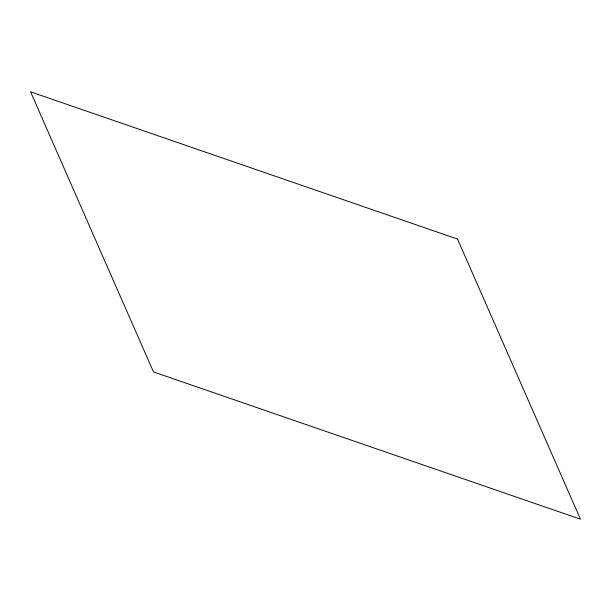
<?xml version="1.0" encoding="UTF-8"?>
<svg xmlns="http://www.w3.org/2000/svg" width="611" height="611" viewBox="0 0 611 611"><rect width="100%" height="100%" fill="white"/><g stroke="black" fill="none" stroke-linecap="round" stroke-linejoin="round"><path stroke-width="0.92" d="M457.517 239.069L30.55 91.81L153.483 371.931L580.45 519.19L457.517 239.069"/></g></svg>
